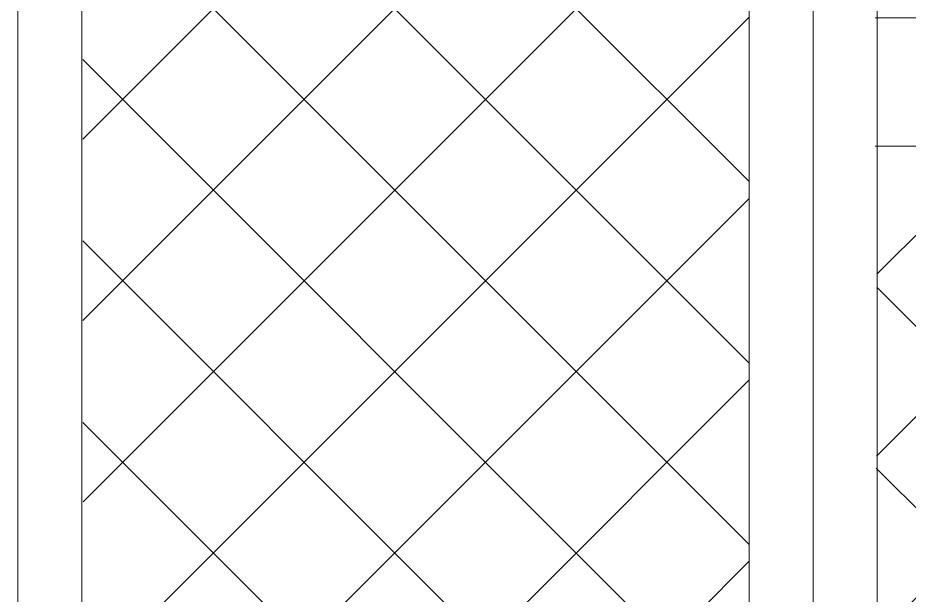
# Model space of a CAD drawing. Header units: millimetres. Extents: x 652554 to 1678317, y -308114 to 170803.
# Drawn here: x 732751.9 to 733099.3, y 154130.5 to 154355.5 of the extents above; entities that cross this region are included whole.
import ezdxf

# ---------------------------------------------------------------- set-up
doc = ezdxf.new("R2010")
doc.units = ezdxf.units.MM
doc.layers.add('A-GLAZ-CURT', color=2, linetype='Continuous', lineweight=9)

# ---------------------------------------------------------------- blocks, each defined once
blk = doc.blocks.new('DPA_CP_Fence Type D - Fence Post Left w MRTA Logo-17199497-2240-01 ENTRANCE 2 ELEVATION 2')
at = {"layer": 'A-GLAZ-CURT'}
h = blk.add_hatch(dxfattribs=at)
h.set_pattern_fill('FP_17', color=256, style=0, pattern_type=2)
h.set_pattern_definition([(45, (-38448.714, 101220), (-35.35533905932738, 35.35533905932738), []), (135, (-38448.714, 101220), (-35.35533905932738, -35.35533905932737), [])])
h.paths.add_polyline_path([(-38414.12577593135, 101269.8683475028), (-38388.48924714145, 101270.5343323586), (-38374.54733931401, 101272.6205525145), (-38353.13794156477, 101281.8443512221), (-38337.02754617365, 101296.3965737486), (-38326.41627605054, 101312.2973133035), (-38320.26637453814, 101329.8179102381), (-38318.58193685614, 101345.0000000003), (-38319.24792171196, 103100.2243422123), (-38321.33414186788, 103114.1662500401), (-38330.55794057545, 103135.5756477893), (-38345.11016310196, 103151.6860431804), (-38361.01090265693, 103162.2973133036), (-38378.53149959152, 103168.4472148159), (-38393.71358935373, 103170.1316524979), (-38508.93793156593, 103169.4656676421), (-38522.87983939345, 103167.3794474862), (-38544.28923714269, 103158.1556487786), (-38560.73932158355, 103143.1454793274), (-38571.01090265693, 103127.7026866972), (-38577.16080416932, 103110.1820897626), (-38578.84524185131, 103087.6574354344), (-38578.84524185131, 102283.1634888917), (-38520.5393709272, 102316.9999999591), (-38448.713589306, 102316.9999999591), (-38578.84524185131, 102242.2319747709), (-38578.84524185131, 102197.7680251698), (-38448.71358935375, 102122.9999999413), (-38520.61210310899, 102122.9999999591), (-38578.84524185131, 102156.8090141827), (-38578.17925699547, 101339.7756577882), (-38576.09303683957, 101325.8337499606), (-38566.869238132, 101304.4243522114), (-38552.31701560549, 101288.3139568202), (-38536.4162760505, 101277.7026866971), (-38518.895679116, 101271.5527851847), (-38503.71358935373, 101269.8683475028), (-38445.93711910881, 101269.8683475028)])
for p, q in [((-38578.71358935372, 101345.0000000003), (-38578.71358935372, 103095.0000000003)), ((-38318.71358935373, 103095.0000000003), (-38318.71358935373, 101345.0000000003)), ((-38293.7135893537, 101345.0000000002), (-38293.7135893537, 103095.0000000002)), ((-38268.71358935372, 101345.0000000003), (-38268.71358935372, 103095.0000000003)), ((-38603.7135893537, 102171.2470872899), (-38603.7135893537, 101345.0000000002)), ((-38603.7135893537, 101345.0000000002), (-38603.7135893537, 102171.2470872899)), ((-38293.7135893537, 102171.2470872899), (-38293.7135893537, 101345.0000000002)), ((-38603.7135893537, 101620.0000000002), (-38603.7135893537, 101670.0000000002)), ((-38603.7135893537, 101670.0000000002), (-38603.7135893537, 101620.0000000002)), ((-38293.7135893537, 101670.0000000002), (-38293.7135893537, 101620.0000000002)), ((-38293.7135893537, 101620.0000000002), (-38293.7135893537, 101670.0000000002)), ((-38118.7135893537, 101670.0000000002), (-38269.56544369647, 101670.0000000002)), ((-38268.71358935369, 101670.0000000002), (-38118.7135893537, 101670.0000000002)), ((-38269.56544369647, 101620.0000000002), (-38118.7135893537, 101620.0000000002)), ((-38118.7135893537, 101620.0000000002), (-38268.71358935369, 101620.0000000002))]:
    blk.add_line(p, q, dxfattribs=at)
blk = doc.blocks.new('DPA_CP_Fence Type D - Fence Post Left w MRTA Logo-V467-2240-01 ENTRANCE 2 ELEVATION 2')
at = {"layer": 'A-GLAZ-CURT'}
h = blk.add_hatch(dxfattribs=at)
h.set_pattern_fill('FP_18', color=256, style=0, pattern_type=2)
h.set_pattern_definition([(45, (-37308.714, 101220), (-35.35533905932738, 35.35533905932738), []), (135, (-37308.714, 101220), (-35.35533905932738, -35.35533905932737), [])])
h.paths.add_polyline_path([(-37094.60386506154, 101269.8683475028), (-37029.017802633, 101269.8683475028), (-37029.017802633, 101328.4644119072), (-37034.22581681177, 101318.5522750758), (-37044.94117630088, 101303.7206222894), (-37056.08714481643, 101293.2561213169), (-37067.75699913778, 101284.6949654037), (-37078.92320668647, 101278.8030346198), (-37097.65011770698, 101272.5891639084), (-37119.35953951623, 101269.9999999999), (-38026.50210209424, 101270.8518543426), (-38048.88034074915, 101274.6598484909), (-38070.96207989467, 101284.9674340239), (-38085.63891722664, 101295.5816367845), (-38096.15822570964, 101306.7912440273), (-38102.91834048361, 101315.6879250035), (-38110.55650489634, 101329.5636671701), (-38116.7703756077, 101348.2905781906), (-38119.35953951623, 101369.9999999999), (-38119.35953951623, 101620.0000000003), (-38268.71358935372, 101620.0000000003), (-38269.56894403337, 101337.8091115899), (-38273.75092025042, 101311.2848782787), (-38287.54188862997, 101280.1815271348), (-38294.4177548099, 101269.8683475028), (-37094.73175217201, 101269.8683475028)])
h.paths.add_polyline_path([(-38194.20545745306, 101670.0000000003), (-38119.35953951623, 101670.0000000003), (-38119.35953951623, 102770.0000000004), (-38268.71358935372, 102770.0000000004), (-38268.71358935372, 102254.2235062518), (-38209.74086213473, 102220.0000000004), (-38268.71358935372, 102185.7615952435), (-38268.71358935372, 101670.0000000003)])
h.paths.add_polyline_path([(-37009.01780263297, 102049.9999999999), (-37009.01780263297, 102549.9999999999), (-36959.01780263294, 102549.9999999999), (-36959.01780263294, 103170.1316524979), (-37032.51585928573, 103169.2151086268), (-37026.60652999705, 103155.9794568635), (-37021.94870342476, 103141.7094218092), (-37019.35953951623, 103119.9999999999), (-37019.35953951623, 102049.9999999999)])
h.paths.add_polyline_path([(-38119.35953951623, 102820.0000000004), (-38118.50768517346, 103127.1425625779), (-38114.69969102518, 103149.5208012328), (-38107.03226522794, 103170.1316524979), (-38294.45689482575, 103169.4498207602), (-38284.25229793217, 103154.1162168351), (-38271.98635949499, 103122.5138786741), (-38268.71358935372, 103087.6574354344), (-38268.71358935372, 102820.0000000004), (-38194.20545745306, 102820.0000000004)])

msp = doc.modelspace()

# ---------------------------------------------------------------- block references
at = {"layer": 'A-GLAZ-CURT'}
for name in ['DPA_CP_Fence Type D - Fence Post Left w MRTA Logo-V467-2240-01 ENTRANCE 2 ELEVATION 2', 'DPA_CP_Fence Type D - Fence Post Left w MRTA Logo-17199497-2240-01 ENTRANCE 2 ELEVATION 2']:
    msp.add_blockref(name, (771355.5694218514, 52685.49517431902), dxfattribs=at)

doc.saveas('drawing.dxf')
